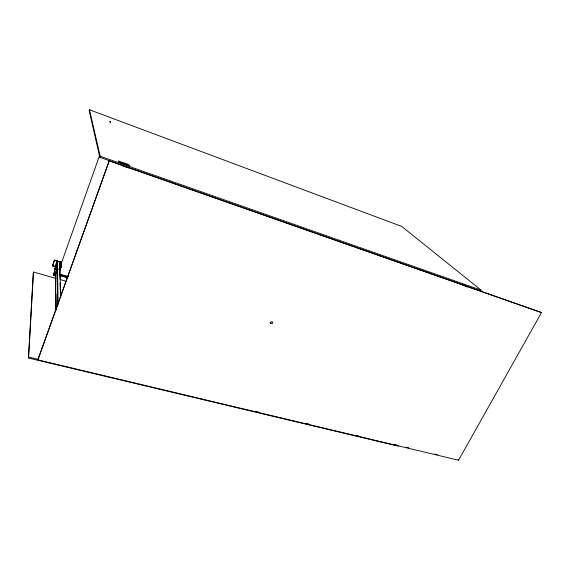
<?xml version="1.0" encoding="UTF-8"?>
<svg xmlns="http://www.w3.org/2000/svg" width="570" height="570" viewBox="0 0 570 570"><rect width="100%" height="100%" fill="white"/><g stroke="black" fill="none" stroke-linecap="round" stroke-linejoin="round"><path stroke-width="0.85" d="M37.884 359.862L109.29 160.64L37.884 359.862L458.565 460.225L541.5 312.574L99.8 157.313L89.169 110.637L89.469 109.775L401.722 226.425L481.123 290.159L480.681 290.992M398.572 445.419L398.188 446.146L28.5 358.024L33.252 272.816L33.516 272.061L55.803 278.345M28.5 358.024L33.516 272.061M60.05 269.318L60.028 269.411M61.624 262.122L54.485 260.048L52.54 265.905L55.71 266.817M52.54 265.905L54.485 260.048M56.687 261.943L55.247 266.012L55.29 269.311M56.181 265.727L54.428 270.686L54.464 274.854L56.238 269.845L56.181 265.727L57.057 265.983M53.409 275.346L54.592 271.555L53.409 275.346L55.497 275.937M55.575 275.217L53.829 274.726L54.378 273.18M56.986 268.769L59.786 269.574M55.354 275.111L57.128 270.094L56.238 269.845M110.145 123.027L110.594 121.752L110.188 121.531M59.579 265.812L60.406 263.483L61.418 263.775M59.629 267.964L60.463 265.62L60.406 263.483M60.676 265.207L99.6 155.432M99.8 157.313L100.192 156.223L89.469 109.775M59.537 271.384L61.482 265.919L61.439 264.487M118.14 163.704L118.745 162.037L118.41 160.954L128.784 164.616L129.169 165.706L128.257 168.186M110.587 121.766L109.839 121.453L110.238 121.688M270.437 323.24L271.163 321.637L272.802 322.114L272.075 323.717L270.437 323.24L269.973 322.442M467.129 287.145L467.001 286.689M59.145 274.804L67.837 276.742M28.828 357.098L38.354 359.371M255.78 411.312L258.374 411.932M305.919 423.289L308.527 423.909M356.079 435.266L358.673 435.886M394.248 444.386L396.841 445.006M406.225 447.243L408.818 447.863M434.753 454.062L437.347 454.682M60.085 279.549L66.084 281.245M59.494 274.498L67.994 276.913M61.681 275.524L64.253 276.365M60.862 275.495L66.804 277.184M59.173 275.395L67.673 277.811M61.182 274.597L63.733 275.317M65.429 275.802L67.973 276.528M53.331 265.812L54.912 266.268M60.463 265.62L61.482 265.919M54.492 260.362L61.631 262.435M122.757 165.97L126.683 167.352M462.548 285.121L466.517 286.518M118.745 162.037L129.169 165.706M100.192 156.223L481.123 290.159M461.992 284.302L466.374 286.055L461.657 284.394M109.383 160.975L541.5 312.574M458.102 459.641L458.565 460.225M60.84 267.423L60.855 267.907M59.715 261.922L60.641 297.597M59.601 262.243L60.014 278.438M60.128 282.87L60.463 296.172M57.335 261.231L58.126 303.96M57.748 305.62L56.979 261.124L56.929 265.513M57.014 270.536L57.613 305.983M55.967 293.899L56.145 308.071M55.361 265.691L55.404 268.983M55.475 274.868L55.896 310.258M55.347 274.312L55.767 310.621M53.829 274.063L53.829 274.726M61.111 267.081L61.282 266.575L61.111 267.081M54.471 269.51L54.684 268.876L54.471 269.51"/></g></svg>
